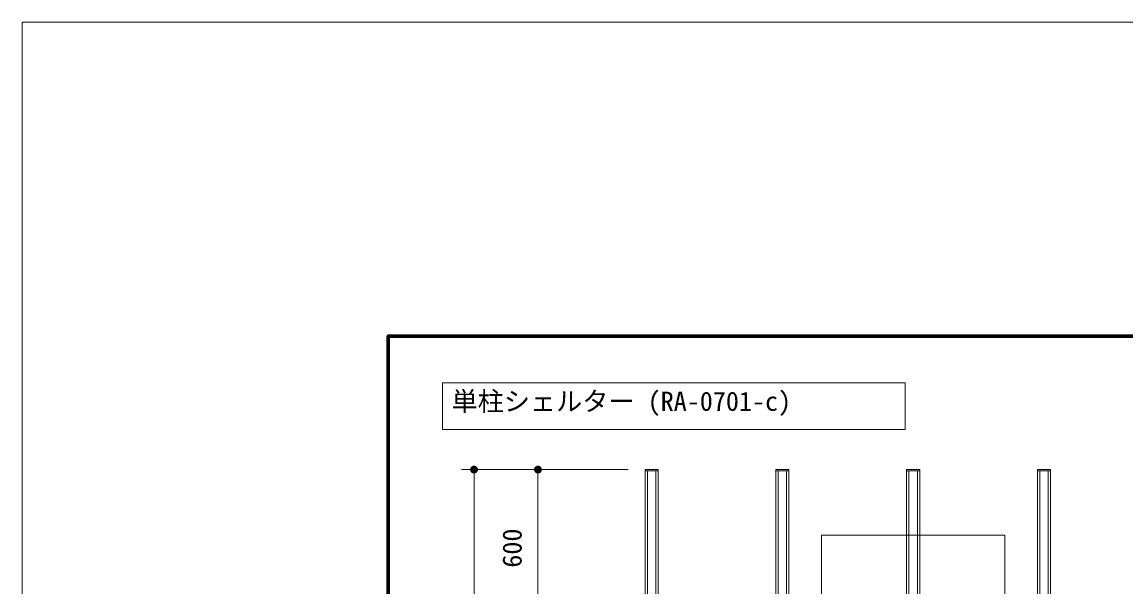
# Model space of a CAD drawing. Units: millimetres at full size, sheet at 1:40; details may follow other scales. Extents: x -800 to 17600, y -600 to 12480.
# Drawn here: x -800 to 3420, y 10321 to 12480 of the extents above; entities that cross this region are included whole.
import ezdxf
from ezdxf.enums import TextEntityAlignment as Align

# ---------------------------------------------------------------- set-up
doc = ezdxf.new("R2010")
doc.units = ezdxf.units.MM
doc.header["$LTSCALE"] = 40
for name, color, linetype, lineweight in [('D-STR', 1, 'Continuous', 13), ('D-STR-DIM', 7, 'Continuous', 13), ('D-STR-HTXT', 7, 'Continuous', 13), ('D-TTL', 7, 'Continuous', 70), ('D-TTL-FRAM', 7, 'Continuous', 13), ('V-nasSTD', 5, 'Continuous', 13)]:
    doc.layers.add(name, color=color, linetype=linetype, lineweight=lineweight)
doc.styles.add('ＭＳ ゴシック', font='')
doc.styles.get('ＭＳ ゴシック').set_extended_font_data('MS Gothic')

# ---------------------------------------------------------------- blocks, each defined once
blk = doc.blocks.new('filled_dot')
at = {"color": 0, "linetype": 'Continuous', "lineweight": -2, "const_width": 1.25}
blk.add_lwpolyline([(-0.625, 0, 1), (0.625, 0, 1)], format="xyb", close=True, dxfattribs=at)

msp = doc.modelspace()

# ---------------------------------------------------------------- linework, layer by layer
at = {"layer": 'D-STR'}
for points in [[(1581.9, 10769.76), (1631.9, 10769.76), (1631.9, 7069.76), (1581.9, 7069.76)], [(1581.9, 10769.76), (1631.9, 10769.76), (1631.9, 10764.76), (1581.9, 10764.76)], [(1590.65, 10764.76), (1623.15, 10764.76), (1623.15, 7074.76), (1590.65, 7074.76)], [(2081.9, 10769.76), (2131.9, 10769.76), (2131.9, 7069.76), (2081.9, 7069.76)], [(2081.9, 10769.76), (2131.9, 10769.76), (2131.9, 10764.76), (2081.9, 10764.76)], [(2090.65, 10764.76), (2123.15, 10764.76), (2123.15, 7074.76), (2090.65, 7074.76)], [(2581.9, 10769.76), (2631.9, 10769.76), (2631.9, 7069.76), (2581.9, 7069.76)], [(2581.9, 10769.76), (2631.9, 10769.76), (2631.9, 10764.76), (2581.9, 10764.76)], [(2590.65, 10764.76), (2623.15, 10764.76), (2623.15, 7074.76), (2590.65, 7074.76)], [(3081.9, 10769.76), (3131.9, 10769.76), (3131.9, 7069.76), (3081.9, 7069.76)], [(3081.9, 10769.76), (3131.9, 10769.76), (3131.9, 10764.76), (3081.9, 10764.76)], [(3090.65, 10764.76), (3123.15, 10764.76), (3123.15, 7074.76), (3090.65, 7074.76)], [(2256.9, 10519.76), (2956.9, 10519.76), (2956.9, 9819.76), (2256.9, 9819.76)]]:
    msp.add_lwpolyline(points, close=True, dxfattribs=at)
at = {"layer": 'D-STR-DIM'}
for p, q in [((1281.11, 10769.76), (880.03, 10769.76)), ((928.03, 7069.76), (928.03, 10769.76)), ((1517.9, 10769.76), (1124.33, 10769.76)), ((1172.33, 10169.76), (1172.33, 10769.76))]:
    msp.add_line(p, q, dxfattribs=at)
at = {"layer": 'D-TTL'}
msp.add_lwpolyline([(600, 600), (600, 11280), (16200, 11280), (16200, 600)], close=True, dxfattribs=at)
at = {"layer": 'D-TTL-FRAM', "color": 2}
msp.add_lwpolyline([(807.92, 11101.62), (2575.76, 11101.62), (2575.76, 10923.23), (807.92, 10923.23)], close=True, dxfattribs=at)
at = {"layer": 'V-nasSTD'}
msp.add_lwpolyline([(-800, -600), (-800, 12480), (17600, 12480), (17600, -600)], close=True, dxfattribs=at)

# ---------------------------------------------------------------- block references
at = {"layer": 'D-STR-DIM', "xscale": 12, "yscale": 12, "rotation": 270}
for p in [(928.03, 10769.76), (1172.33, 10769.76)]:
    msp.add_blockref('filled_dot', p, dxfattribs=at)

# ---------------------------------------------------------------- texts
at = {"layer": 'D-STR-DIM', "style": 'ＭＳ ゴシック'}
msp.add_text('600', height=73.31, rotation=90, dxfattribs=at).set_placement((1036.82, 10469.76), align=Align.TOP_CENTER)
at = {"layer": 'D-STR-HTXT', "style": 'ＭＳ ゴシック'}
msp.add_text('単柱シェルター (RA-0701-c)', height=73.31, dxfattribs=at).set_placement((841.83, 11067.65), align=Align.TOP_LEFT)

doc.saveas('drawing.dxf')
